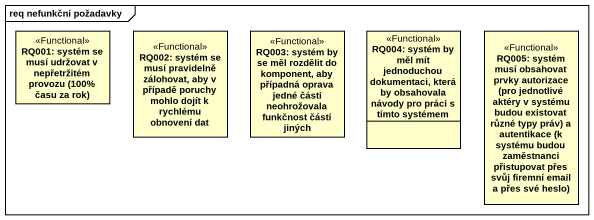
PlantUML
@startuml
mainframe req nefunkční požadavky
hide circle
hide empty members
class "RQ001: systém se musí udržovat v nepřetržitém provozu (100% času za rok)" as RQ001_systém_se_musí <<Functional>>
class "RQ002: systém se musí pravidelně zálohovat, aby v případě poruchy mohlo dojít k rychlému obnovení dat" as RQ002_systém_se_musí <<Functional>>
class "RQ003: systém by se měl rozdělit do komponent, aby případná oprava jedné části neohrožovala funkčnost částí jiných" as RQ003_systém_by_se_měl <<Functional>>
class "RQ004: systém by měl mít jednoduchou dokumentaci, která by obsahovala návody pro práci s tímto systémem" as RQ004_systém_by_měl_mít <<Functional>>
class "RQ005: systém musí obsahovat prvky autorizace (pro jednotlivé aktéry v systému budou existovat různé typy práv) a autentikace (k systému budou zaměstnanci přistupovat přes svůj firemní email a přes své heslo)" as RQ005_systém_musí_obsahovat <<Functional>>
@enduml
